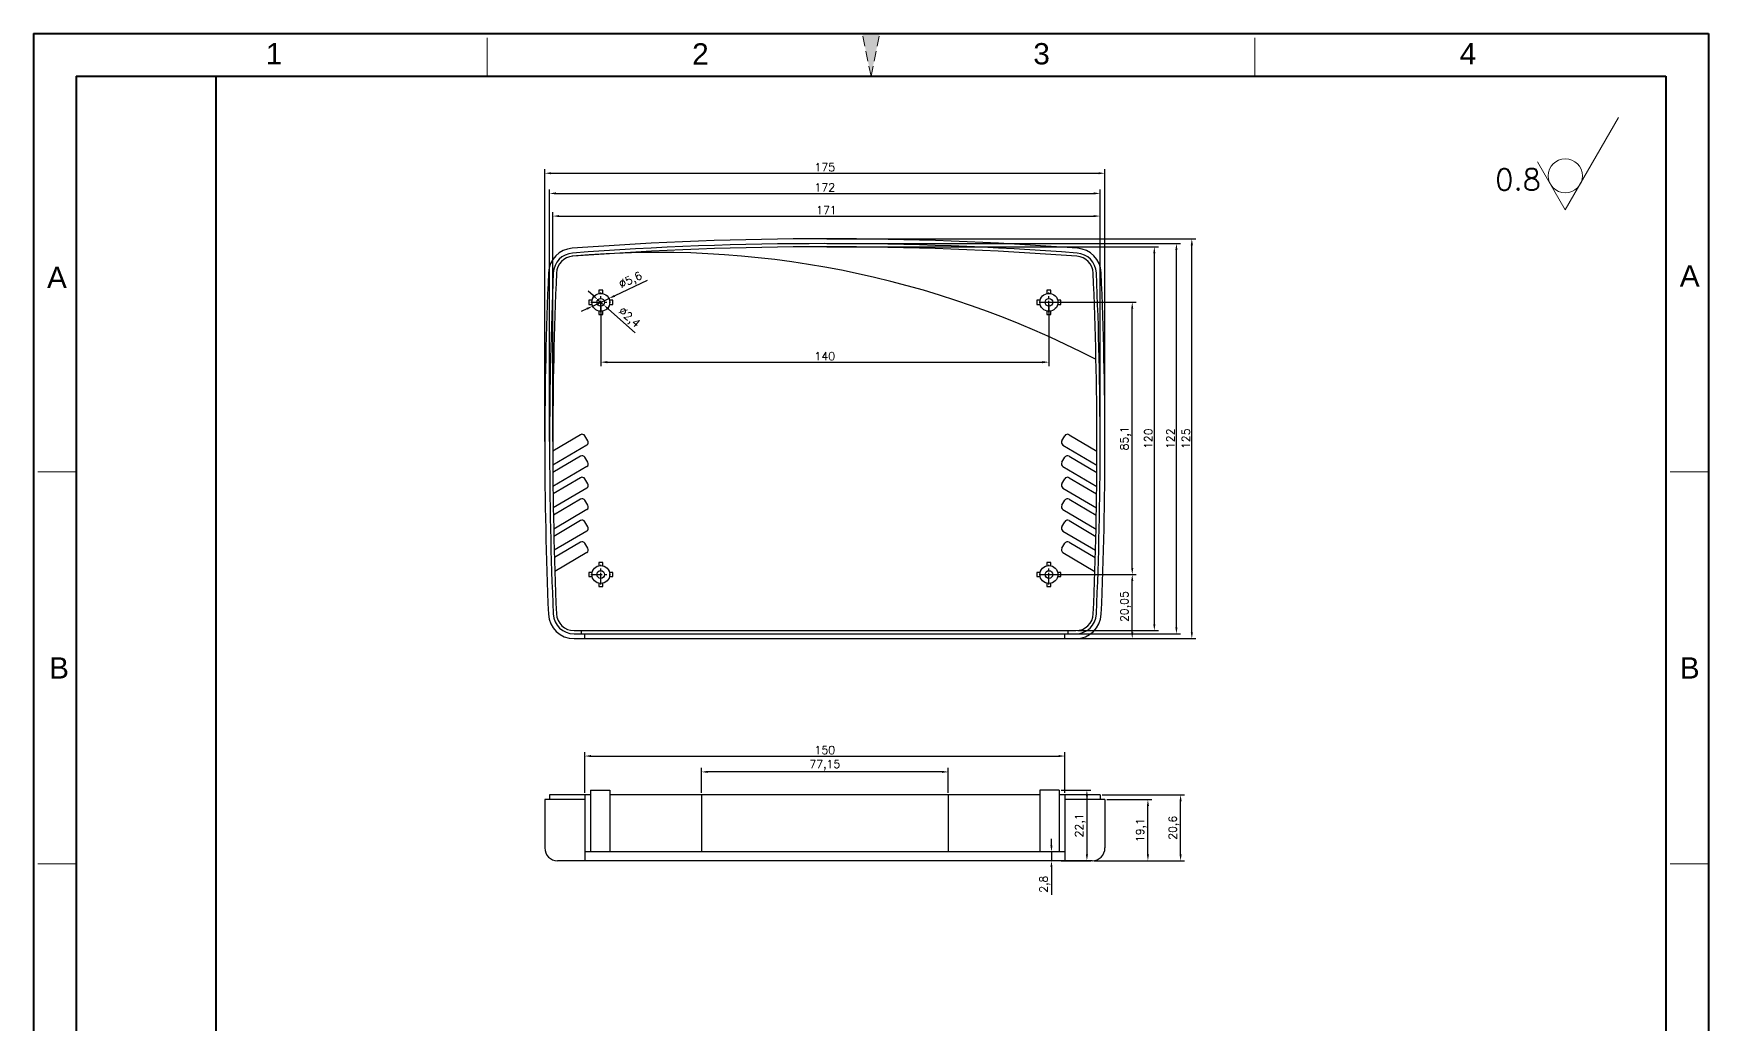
# Model space of a CAD drawing. Header units: millimetres. Extents: x 40460 to 40983, y -471 to 293.
# Drawn here: x 40460 to 40983, y -17 to 293 of the extents above; entities that cross this region are included whole.
import ezdxf
from ezdxf.enums import TextEntityAlignment as Align

# ---------------------------------------------------------------- set-up
doc = ezdxf.new("R2010")
doc.units = ezdxf.units.MM
for name, pattern in [('ACAD_ISO10W100', [18, 12, -3, 0, -3]), ('CENTER', [50.8, 31.75, -6.35, 6.35, -6.35]), ('HIDDEN2', [4.7625, 3.175, -1.5875])]:
    doc.linetypes.add(name, pattern=pattern)
for name, color, linetype, lineweight in [('dim', 82, 'Continuous', 9), ('图层1', 7, 'ACAD_ISO10W100', 15), ('图层4', 7, 'Continuous', 40), ('图层5', 7, 'HIDDEN2', 15), ('细实线', 3, 'Continuous', 18)]:
    doc.layers.add(name, color=color, linetype=linetype, lineweight=lineweight)
doc.layers.add('尺寸线', color=7, linetype='Continuous')
doc.styles.get("Standard").update_dxf_attribs({"font": 'txt', "bigfont": 'gbcbig.shx'})
doc.styles.add('样式 3', font='arial.ttf', dxfattribs={"height": 3.8})
doc.dimstyles.new('ISO-25', dxfattribs={"dimtxt": 2.5, "dimasz": 2.5, "dimexe": 1.25, "dimexo": 0.625, "dimtad": 1, "dimtxsty": 'Standard', "dimcen": 2.5, "dimadec": 0, "dimazin": 0, "dimtfac": 1, "dimtmove": 0, "dimatfit": 3, "dimfxl": 0, "dimarcsym": 0})

# ---------------------------------------------------------------- blocks, each defined once
blk = doc.blocks.new('*D3272')
at = {"layer": 'Defpoints', "color": 0, "transparency": 16777216}
for p in [(40794.39, 53.6), (40807.82, 53.6), (40790.39, 34.5)]:
    blk.add_point(p, dxfattribs=at)
at = {"layer": 'dim', "color": 0, "lineweight": -2, "transparency": 16777216}
for p, q in [((40795.02, 53.6), (40809.07, 53.6)), ((40807.82, 36.5), (40807.82, 51.6)), ((40791.02, 34.5), (40809.07, 34.5))]:
    blk.add_line(p, q, dxfattribs=at)
at = {"layer": 'dim', "color": 0, "transparency": 16777216}
for points in [[(40807.49, 51.6), (40808.16, 51.6), (40807.82, 53.6)], [(40807.49, 36.5), (40808.16, 36.5), (40807.82, 34.5)]]:
    blk.add_solid(points, dxfattribs=at)
at = {"layer": 'dim', "color": 0, "transparency": 16777216, "insert": (40805.74, 44.05), "char_height": 2.5, "attachment_point": 5, "rotation": 90}
blk.add_mtext('19,1', dxfattribs=at)
blk = doc.blocks.new('*D3273')
at = {"layer": 'Defpoints', "color": 0, "transparency": 16777216}
for p in [(40792.89, 55.1), (40818.03, 55.1), (40790.39, 34.5)]:
    blk.add_point(p, dxfattribs=at)
at = {"layer": 'dim', "color": 0, "lineweight": -2, "transparency": 16777216}
for p, q in [((40793.52, 55.1), (40819.28, 55.1)), ((40818.03, 36.5), (40818.03, 53.1)), ((40791.02, 34.5), (40819.28, 34.5))]:
    blk.add_line(p, q, dxfattribs=at)
at = {"layer": 'dim', "color": 0, "transparency": 16777216}
for points in [[(40817.7, 53.1), (40818.36, 53.1), (40818.03, 55.1)], [(40817.7, 36.5), (40818.36, 36.5), (40818.03, 34.5)]]:
    blk.add_solid(points, dxfattribs=at)
at = {"layer": 'dim', "color": 0, "transparency": 16777216, "insert": (40815.95, 44.8), "char_height": 2.5, "attachment_point": 5, "rotation": 90}
blk.add_mtext('20,6', dxfattribs=at)
blk = doc.blocks.new('*D3274')
at = {"layer": 'Defpoints', "color": 0, "transparency": 16777216}
for p in [(40780.13, 56.6), (40780.13, 34.5), (40788.76, 34.5)]:
    blk.add_point(p, dxfattribs=at)
at = {"layer": 'dim', "color": 0, "lineweight": -2, "transparency": 16777216}
for p, q in [((40780.76, 56.6), (40790.01, 56.6)), ((40788.76, 54.6), (40788.76, 36.5)), ((40780.76, 34.5), (40790.01, 34.5))]:
    blk.add_line(p, q, dxfattribs=at)
at = {"layer": 'dim', "color": 0, "transparency": 16777216}
for points in [[(40788.43, 54.6), (40789.1, 54.6), (40788.76, 56.6)], [(40788.43, 36.5), (40789.1, 36.5), (40788.76, 34.5)]]:
    blk.add_solid(points, dxfattribs=at)
at = {"layer": 'dim', "color": 0, "transparency": 16777216, "insert": (40786.68, 45.55), "char_height": 2.5, "attachment_point": 5, "rotation": 90}
blk.add_mtext('22,1', dxfattribs=at)
blk = doc.blocks.new('*D3275')
at = {"layer": 'Defpoints', "color": 0, "transparency": 16777216}
for p in [(40781.89, 37.3), (40777.69, 34.5), (40781.89, 34.5)]:
    blk.add_point(p, dxfattribs=at)
at = {"layer": 'dim', "color": 0, "lineweight": -2, "transparency": 16777216}
for p, q in [((40781.27, 37.3), (40776.44, 37.3)), ((40777.69, 39.3), (40777.69, 41.3)), ((40777.69, 37.3), (40777.69, 34.5)), ((40781.27, 34.5), (40776.44, 34.5)), ((40777.69, 32.5), (40777.69, 23.83))]:
    blk.add_line(p, q, dxfattribs=at)
at = {"layer": 'dim', "color": 0, "transparency": 16777216}
for points in [[(40777.36, 39.3), (40778.02, 39.3), (40777.69, 37.3)], [(40777.36, 32.5), (40778.02, 32.5), (40777.69, 34.5)]]:
    blk.add_solid(points, dxfattribs=at)
at = {"layer": 'dim', "color": 0, "transparency": 16777216, "insert": (40775.61, 27.16), "char_height": 2.5, "attachment_point": 5, "rotation": 90}
blk.add_mtext('2,8', dxfattribs=at)
blk = doc.blocks.new('*D3276')
at = {"layer": 'Defpoints', "color": 0, "transparency": 16777216}
for p in [(40668.32, 62.27), (40668.32, 55.1), (40745.47, 55.1)]:
    blk.add_point(p, dxfattribs=at)
at = {"layer": 'dim', "color": 0, "lineweight": -2, "transparency": 16777216}
for p, q in [((40668.32, 55.72), (40668.32, 63.52)), ((40745.47, 55.72), (40745.47, 63.52)), ((40743.47, 62.27), (40670.32, 62.27))]:
    blk.add_line(p, q, dxfattribs=at)
at = {"layer": 'dim', "color": 0, "transparency": 16777216}
for points in [[(40670.32, 62.61), (40670.32, 61.94), (40668.32, 62.27)], [(40743.47, 62.61), (40743.47, 61.94), (40745.47, 62.27)]]:
    blk.add_solid(points, dxfattribs=at)
at = {"layer": 'dim', "color": 0, "transparency": 16777216, "insert": (40706.89, 64.36), "char_height": 2.5, "attachment_point": 5}
blk.add_mtext('77,15', dxfattribs=at)
blk = doc.blocks.new('*D3277')
at = {"layer": 'Defpoints', "color": 0, "transparency": 16777216}
for p in [(40781.89, 67.23), (40631.89, 55.1), (40781.89, 55.1)]:
    blk.add_point(p, dxfattribs=at)
at = {"layer": 'dim', "color": 0, "lineweight": -2, "transparency": 16777216}
for p, q in [((40631.89, 55.72), (40631.89, 68.48)), ((40781.89, 55.72), (40781.89, 68.48)), ((40633.89, 67.23), (40779.89, 67.23))]:
    blk.add_line(p, q, dxfattribs=at)
at = {"layer": 'dim', "color": 0, "transparency": 16777216}
for points in [[(40633.89, 67.56), (40633.89, 66.9), (40631.89, 67.23)], [(40779.89, 67.56), (40779.89, 66.9), (40781.89, 67.23)]]:
    blk.add_solid(points, dxfattribs=at)
at = {"layer": 'dim', "color": 0, "transparency": 16777216, "insert": (40706.89, 69.1), "char_height": 2.5, "attachment_point": 5}
blk.add_mtext('150', dxfattribs=at)
blk = doc.blocks.new('*D3278')
at = {"layer": 'Defpoints', "color": 0, "transparency": 16777216}
for p in [(40776.89, 123.99), (40802.93, 123.99), (40781.89, 103.94)]:
    blk.add_point(p, dxfattribs=at)
at = {"layer": 'dim', "color": 0, "lineweight": -2, "transparency": 16777216}
for p, q in [((40777.52, 123.99), (40804.18, 123.99)), ((40802.93, 105.94), (40802.93, 121.99)), ((40782.52, 103.94), (40804.18, 103.94))]:
    blk.add_line(p, q, dxfattribs=at)
at = {"layer": 'dim', "color": 0, "transparency": 16777216}
for points in [[(40802.59, 121.99), (40803.26, 121.99), (40802.93, 123.99)], [(40802.59, 105.94), (40803.26, 105.94), (40802.93, 103.94)]]:
    blk.add_solid(points, dxfattribs=at)
at = {"layer": 'dim', "color": 0, "transparency": 16777216, "insert": (40800.84, 113.96), "char_height": 2.5, "attachment_point": 5, "rotation": 90}
blk.add_mtext('20,05', dxfattribs=at)
blk = doc.blocks.new('*D3279')
at = {"layer": 'Defpoints', "color": 0, "transparency": 16777216}
for p in [(40776.89, 209.09), (40802.93, 209.09), (40776.89, 123.99)]:
    blk.add_point(p, dxfattribs=at)
at = {"layer": 'dim', "color": 0, "lineweight": -2, "transparency": 16777216}
for p, q in [((40777.52, 209.09), (40804.18, 209.09)), ((40802.93, 125.99), (40802.93, 207.09)), ((40777.52, 123.99), (40804.18, 123.99))]:
    blk.add_line(p, q, dxfattribs=at)
at = {"layer": 'dim', "color": 0, "transparency": 16777216}
for points in [[(40802.59, 207.09), (40803.26, 207.09), (40802.93, 209.09)], [(40802.59, 125.99), (40803.26, 125.99), (40802.93, 123.99)]]:
    blk.add_solid(points, dxfattribs=at)
at = {"layer": 'dim', "color": 0, "transparency": 16777216, "insert": (40800.84, 166.54), "char_height": 2.5, "attachment_point": 5, "rotation": 90}
blk.add_mtext('85,1', dxfattribs=at)
blk = doc.blocks.new('*D3281')
at = {"layer": 'Defpoints', "color": 0, "transparency": 16777216}
for p in [(40706.89, 228.94), (40821.54, 228.94), (40781.89, 103.94)]:
    blk.add_point(p, dxfattribs=at)
at = {"layer": 'dim', "color": 0, "lineweight": -2, "transparency": 16777216}
for p, q in [((40707.52, 228.94), (40822.79, 228.94)), ((40821.54, 105.94), (40821.54, 226.94)), ((40782.52, 103.94), (40822.79, 103.94))]:
    blk.add_line(p, q, dxfattribs=at)
at = {"layer": 'dim', "color": 0, "transparency": 16777216}
for points in [[(40821.21, 226.94), (40821.88, 226.94), (40821.54, 228.94)], [(40821.21, 105.94), (40821.88, 105.94), (40821.54, 103.94)]]:
    blk.add_solid(points, dxfattribs=at)
at = {"layer": 'dim', "color": 0, "transparency": 16777216, "insert": (40819.67, 166.44), "char_height": 2.5, "attachment_point": 5, "rotation": 90}
blk.add_mtext('125', dxfattribs=at)
blk = doc.blocks.new('*D3282')
at = {"layer": 'Defpoints', "color": 0, "transparency": 16777216}
for p in [(40706.89, 227.44), (40816.73, 227.44), (40781.89, 105.44)]:
    blk.add_point(p, dxfattribs=at)
at = {"layer": 'dim', "color": 0, "lineweight": -2, "transparency": 16777216}
for p, q in [((40707.52, 227.44), (40817.98, 227.44)), ((40816.73, 107.44), (40816.73, 225.44)), ((40782.52, 105.44), (40817.98, 105.44))]:
    blk.add_line(p, q, dxfattribs=at)
at = {"layer": 'dim', "color": 0, "transparency": 16777216}
for points in [[(40816.39, 225.44), (40817.06, 225.44), (40816.73, 227.44)], [(40816.39, 107.44), (40817.06, 107.44), (40816.73, 105.44)]]:
    blk.add_solid(points, dxfattribs=at)
at = {"layer": 'dim', "color": 0, "transparency": 16777216, "insert": (40814.85, 166.44), "char_height": 2.5, "attachment_point": 5, "rotation": 90}
blk.add_mtext('122', dxfattribs=at)
blk = doc.blocks.new('*D3283')
at = {"layer": 'Defpoints', "color": 0, "transparency": 16777216}
for p in [(40706.89, 226.44), (40809.83, 226.44), (40785.26, 106.44)]:
    blk.add_point(p, dxfattribs=at)
at = {"layer": 'dim', "color": 0, "lineweight": -2, "transparency": 16777216}
for p, q in [((40707.52, 226.44), (40811.08, 226.44)), ((40809.83, 108.44), (40809.83, 224.44)), ((40785.88, 106.44), (40811.08, 106.44))]:
    blk.add_line(p, q, dxfattribs=at)
at = {"layer": 'dim', "color": 0, "transparency": 16777216}
for points in [[(40809.49, 224.44), (40810.16, 224.44), (40809.83, 226.44)], [(40809.49, 108.44), (40810.16, 108.44), (40809.83, 106.44)]]:
    blk.add_solid(points, dxfattribs=at)
at = {"layer": 'dim', "color": 0, "transparency": 16777216, "insert": (40807.95, 166.44), "char_height": 2.5, "attachment_point": 5, "rotation": 90}
blk.add_mtext('120', dxfattribs=at)
blk = doc.blocks.new('*D3284')
at = {"layer": 'Defpoints', "color": 0, "transparency": 16777216}
for p in [(40794.39, 249.45), (40619.39, 164.98), (40794.39, 164.98)]:
    blk.add_point(p, dxfattribs=at)
at = {"layer": 'dim', "color": 0, "lineweight": -2, "transparency": 16777216}
for p, q in [((40619.39, 165.6), (40619.39, 250.7)), ((40621.39, 249.45), (40792.39, 249.45)), ((40794.39, 165.6), (40794.39, 250.7))]:
    blk.add_line(p, q, dxfattribs=at)
at = {"layer": 'dim', "color": 0, "transparency": 16777216}
for points in [[(40621.39, 249.78), (40621.39, 249.12), (40619.39, 249.45)], [(40792.39, 249.78), (40792.39, 249.12), (40794.39, 249.45)]]:
    blk.add_solid(points, dxfattribs=at)
at = {"layer": 'dim', "color": 0, "transparency": 16777216, "insert": (40706.89, 251.33), "char_height": 2.5, "attachment_point": 5}
blk.add_mtext('175', dxfattribs=at)
blk = doc.blocks.new('*D3285')
at = {"layer": 'Defpoints', "color": 0, "transparency": 16777216}
for p in [(40792.89, 243.14), (40620.89, 164.98), (40792.89, 165.02)]:
    blk.add_point(p, dxfattribs=at)
at = {"layer": 'dim', "color": 0, "lineweight": -2, "transparency": 16777216}
for p, q in [((40620.89, 165.6), (40620.89, 244.39)), ((40622.89, 243.14), (40790.89, 243.14)), ((40792.89, 165.65), (40792.89, 244.39))]:
    blk.add_line(p, q, dxfattribs=at)
at = {"layer": 'dim', "color": 0, "transparency": 16777216}
for points in [[(40622.89, 243.47), (40622.89, 242.81), (40620.89, 243.14)], [(40790.89, 243.47), (40790.89, 242.81), (40792.89, 243.14)]]:
    blk.add_solid(points, dxfattribs=at)
at = {"layer": 'dim', "color": 0, "transparency": 16777216, "insert": (40706.89, 245.02), "char_height": 2.5, "attachment_point": 5}
blk.add_mtext('172', dxfattribs=at)
blk = doc.blocks.new('*D3286')
at = {"layer": 'Defpoints', "color": 0, "transparency": 16777216}
for p in [(40792.89, 236.05), (40621.89, 164.98), (40792.89, 165.65)]:
    blk.add_point(p, dxfattribs=at)
at = {"layer": 'dim', "color": 0, "lineweight": -2, "transparency": 16777216}
for p, q in [((40621.89, 165.6), (40621.89, 237.3)), ((40623.89, 236.05), (40790.89, 236.05)), ((40792.89, 166.27), (40792.89, 237.3))]:
    blk.add_line(p, q, dxfattribs=at)
at = {"layer": 'dim', "color": 0, "transparency": 16777216}
for points in [[(40623.89, 236.38), (40623.89, 235.72), (40621.89, 236.05)], [(40790.89, 236.38), (40790.89, 235.72), (40792.89, 236.05)]]:
    blk.add_solid(points, dxfattribs=at)
at = {"layer": 'dim', "color": 0, "transparency": 16777216, "insert": (40707.39, 237.93), "char_height": 2.5, "attachment_point": 5}
blk.add_mtext('171', dxfattribs=at)
blk = doc.blocks.new('*D3287')
at = {"layer": 'Defpoints', "color": 0, "transparency": 16777216}
for p in [(40636.89, 209.09), (40776.89, 209.09), (40776.89, 190.38)]:
    blk.add_point(p, dxfattribs=at)
at = {"layer": 'dim', "color": 0, "lineweight": -2, "transparency": 16777216}
for p, q in [((40636.89, 208.46), (40636.89, 189.13)), ((40776.89, 208.46), (40776.89, 189.13)), ((40638.89, 190.38), (40774.89, 190.38))]:
    blk.add_line(p, q, dxfattribs=at)
at = {"layer": 'dim', "color": 0, "transparency": 16777216}
for points in [[(40638.89, 190.71), (40638.89, 190.04), (40636.89, 190.38)], [(40774.89, 190.71), (40774.89, 190.04), (40776.89, 190.38)]]:
    blk.add_solid(points, dxfattribs=at)
at = {"layer": 'dim', "color": 0, "transparency": 16777216, "insert": (40706.89, 192.25), "char_height": 2.5, "attachment_point": 5}
blk.add_mtext('140', dxfattribs=at)
blk = doc.blocks.new('*D3288')
at = {"layer": 'Defpoints', "color": 0, "transparency": 16777216}
for p in [(40639.43, 210.28), (40634.36, 207.9)]:
    blk.add_point(p, dxfattribs=at)
at = {"layer": 'dim', "color": 0, "lineweight": -2, "transparency": 16777216}
for p, q in [((40651.35, 215.88), (40641.24, 211.13)), ((40634.36, 207.9), (40639.43, 210.28)), ((40632.55, 207.05), (40630.74, 206.2))]:
    blk.add_line(p, q, dxfattribs=at)
at = {"layer": 'dim', "color": 0, "transparency": 16777216}
for points in [[(40641.1, 211.43), (40641.38, 210.83), (40639.43, 210.28)], [(40632.41, 207.35), (40632.69, 206.75), (40634.36, 207.9)]]:
    blk.add_solid(points, dxfattribs=at)
at = {"layer": 'dim', "color": 0, "transparency": 16777216, "insert": (40646.31, 215.81), "char_height": 2.5, "attachment_point": 5, "rotation": 25.1613}
blk.add_mtext('∅5,6', dxfattribs=at)
blk = doc.blocks.new('*D3289')
at = {"layer": 'Defpoints', "color": 0, "transparency": 16777216}
for p in [(40635.99, 209.88), (40637.79, 208.29)]:
    blk.add_point(p, dxfattribs=at)
at = {"layer": 'dim', "color": 0, "lineweight": -2, "transparency": 16777216}
for p, q in [((40634.49, 211.21), (40633, 212.53)), ((40635.99, 209.88), (40637.79, 208.29)), ((40647.67, 199.58), (40639.29, 206.97))]:
    blk.add_line(p, q, dxfattribs=at)
at = {"layer": 'dim', "color": 0, "transparency": 16777216}
for points in [[(40634.72, 211.46), (40634.27, 210.96), (40635.99, 209.88)], [(40639.51, 207.22), (40639.07, 206.72), (40637.79, 208.29)]]:
    blk.add_solid(points, dxfattribs=at)
at = {"layer": 'dim', "color": 0, "transparency": 16777216, "insert": (40645.61, 204.18), "char_height": 2.5, "attachment_point": 5, "rotation": 318.5692}
blk.add_mtext('∅2,4', dxfattribs=at)

msp = doc.modelspace()

# ---------------------------------------------------------------- hatches: boundary and pattern name
at = {"layer": '图层5'}
msp.add_hatch(color=0, dxfattribs=at).paths.add_polyline_path([(40721.313, 279.824), (40718.571, 293.146), (40724.055, 293.146)])

# ---------------------------------------------------------------- linework, layer by layer
at = {"color": 1, "linetype": 'CENTER', "ltscale": 0.112}
for p, q in [((40636.894, 206.008), (40636.894, 212.168)), ((40776.894, 206.008), (40776.894, 212.168)), ((40633.814, 209.088), (40639.974, 209.088)), ((40773.814, 209.088), (40779.974, 209.088)), ((40636.894, 120.908), (40636.894, 127.068)), ((40776.894, 120.908), (40776.894, 127.068)), ((40633.814, 123.988), (40639.974, 123.988)), ((40773.814, 123.988), (40779.974, 123.988))]:
    msp.add_line(p, q, dxfattribs=at)
for p, q in [((40630.579, 167.702), (40621.896, 162.585)), ((40783.209, 167.702), (40791.892, 162.585)), ((40632.508, 164.428), (40621.911, 158.184)), ((40632.862, 165.797), (40631.948, 167.348)), ((40780.926, 165.797), (40781.84, 167.348)), ((40781.28, 164.428), (40791.877, 158.184)), ((40630.579, 160.984), (40621.926, 155.885)), ((40632.508, 157.71), (40621.965, 151.497)), ((40632.862, 159.079), (40631.948, 160.63)), ((40780.926, 159.079), (40781.84, 160.63)), ((40781.28, 157.71), (40791.823, 151.497)), ((40783.209, 160.984), (40791.862, 155.885)), ((40630.579, 154.265), (40621.992, 149.206)), ((40632.862, 152.361), (40631.948, 153.912)), ((40780.926, 152.361), (40781.84, 153.912)), ((40783.209, 154.265), (40791.796, 149.206)), ((40632.508, 150.992), (40622.054, 144.832)), ((40630.579, 147.547), (40622.094, 142.548)), ((40632.862, 145.643), (40631.948, 147.193)), ((40780.926, 145.643), (40781.84, 147.193)), ((40781.28, 150.992), (40791.734, 144.832)), ((40783.209, 147.547), (40791.694, 142.548)), ((40632.508, 144.273), (40622.18, 138.188)), ((40781.28, 144.273), (40791.608, 138.188)), ((40630.579, 140.829), (40622.231, 135.911)), ((40632.508, 137.555), (40622.341, 131.565)), ((40632.862, 138.925), (40631.948, 140.475)), ((40780.926, 138.925), (40781.84, 140.475)), ((40781.28, 137.555), (40791.447, 131.565)), ((40783.209, 140.829), (40791.557, 135.911)), ((40630.579, 134.111), (40622.404, 129.294)), ((40632.508, 130.837), (40622.537, 124.962)), ((40632.862, 132.206), (40631.948, 133.757)), ((40780.926, 132.206), (40781.84, 133.757)), ((40781.28, 130.837), (40791.251, 124.962)), ((40783.209, 134.111), (40791.384, 129.294)), ((40628.532, 106.438), (40785.256, 106.438)), ((40628.532, 105.438), (40785.256, 105.438)), ((40630.894, 105.438), (40630.894, 106.438)), ((40631.894, 103.938), (40631.894, 105.438)), ((40781.894, 103.938), (40781.894, 105.438)), ((40782.894, 105.438), (40782.894, 106.438)), ((40628.532, 103.938), (40785.256, 103.938)), ((40619.394, 53.596), (40619.394, 38.496)), ((40631.894, 53.596), (40619.394, 53.596)), ((40620.894, 55.096), (40620.894, 53.596)), ((40631.894, 55.096), (40620.894, 55.096)), ((40631.894, 55.096), (40631.894, 34.496)), ((40633.656, 55.096), (40631.894, 55.096)), ((40633.656, 56.596), (40633.656, 37.296)), ((40633.656, 56.596), (40639.694, 56.596)), ((40639.694, 56.596), (40639.694, 37.296)), ((40774.094, 55.096), (40639.694, 55.096)), ((40668.319, 55.096), (40668.319, 37.296)), ((40745.469, 55.096), (40745.469, 37.296)), ((40780.132, 56.596), (40774.094, 56.596)), ((40774.094, 56.596), (40774.094, 37.296)), ((40780.132, 56.596), (40780.132, 37.296)), ((40781.894, 55.096), (40780.132, 55.096)), ((40792.894, 55.096), (40781.894, 55.096)), ((40781.894, 55.096), (40781.894, 34.496)), ((40794.394, 53.596), (40781.894, 53.596)), ((40792.894, 55.096), (40792.894, 53.596)), ((40794.394, 53.596), (40794.394, 38.496)), ((40781.894, 37.296), (40631.894, 37.296)), ((40790.394, 34.496), (40623.394, 34.496))]:
    msp.add_line(p, q)
for points in [[(40634.171, 209.74), (40633.14, 209.74), (40633.14, 208.436), (40634.171, 208.436)], [(40637.546, 211.811), (40637.546, 212.842), (40636.242, 212.842), (40636.242, 211.811)], [(40639.617, 208.436), (40640.648, 208.436), (40640.648, 209.74), (40639.617, 209.74)], [(40774.171, 209.74), (40773.14, 209.74), (40773.14, 208.436), (40774.171, 208.436)], [(40777.546, 211.811), (40777.546, 212.842), (40776.242, 212.842), (40776.242, 211.811)], [(40779.617, 208.436), (40780.648, 208.436), (40780.648, 209.74), (40779.617, 209.74)], [(40636.242, 206.365), (40636.242, 205.334), (40637.546, 205.334), (40637.546, 206.365)], [(40776.242, 206.365), (40776.242, 205.334), (40777.546, 205.334), (40777.546, 206.365)], [(40637.546, 126.711), (40637.546, 127.742), (40636.242, 127.742), (40636.242, 126.711)], [(40777.546, 126.711), (40777.546, 127.742), (40776.242, 127.742), (40776.242, 126.711)], [(40634.171, 124.64), (40633.14, 124.64), (40633.14, 123.336), (40634.171, 123.336)], [(40636.242, 121.265), (40636.242, 120.234), (40637.546, 120.234), (40637.546, 121.265)], [(40639.617, 123.336), (40640.648, 123.336), (40640.648, 124.64), (40639.617, 124.64)], [(40774.171, 124.64), (40773.14, 124.64), (40773.14, 123.336), (40774.171, 123.336)], [(40776.242, 121.265), (40776.242, 120.234), (40777.546, 120.234), (40777.546, 121.265)], [(40779.617, 123.336), (40780.648, 123.336), (40780.648, 124.64), (40779.617, 124.64)]]:
    msp.add_lwpolyline(points)
for centre, radius in [((40636.894, 209.088), 2.8), ((40636.894, 209.088), 1.2), ((40776.894, 209.088), 2.8), ((40776.894, 209.088), 1.2), ((40636.894, 123.988), 2.8), ((40776.894, 123.988), 2.8), ((40636.894, 123.988), 1.2), ((40776.894, 123.988), 1.2)]:
    msp.add_circle(centre, radius)
for centre, radius, start, end in [((40628.557, 218.013), 8, 94.2773, 177.5009), ((40706.894, -829.383), 1058.321, 85.722696, 94.277304), ((40706.894, -829.383), 1056.821, 85.722696, 94.277304), ((40706.894, -829.383), 1055.821, 85.722696, 94.277304), ((40785.231, 218.013), 8, 2.4991, 85.7227), ((40628.557, 218.013), 6.5, 94.2773, 177.5009), ((40628.557, 218.013), 5.5, 94.2773, 177.5009), ((40654.787, -71.205), 295.904, 62.45893, 95.19893), ((40785.231, 218.013), 5.5, 2.4991, 85.7227), ((40785.231, 218.013), 6.5, 2.4991, 85.7227), ((41850.332, 164.688), 1230.938, 177.5009, 182.472154), ((41850.332, 164.688), 1229.438, 177.5009, 182.472154), ((41850.332, 164.688), 1228.438, 177.5009, 182.472154), ((39563.457, 164.688), 1228.438, 357.527846, 2.4991), ((39563.457, 164.688), 1229.438, 357.527846, 2.4991), ((39563.457, 164.688), 1230.938, 357.527846, 2.4991), ((40631.086, 166.84), 1, 30.50789, 120.50789), ((40782.702, 166.84), 1, 59.49211, 149.49211), ((40632, 165.289), 1, 300.50789, 30.50789), ((40781.788, 165.289), 1, 149.49211, 239.49211), ((40631.086, 160.122), 1, 30.50789, 120.50789), ((40632, 158.571), 1, 300.50789, 30.50789), ((40781.788, 158.571), 1, 149.49211, 239.49211), ((40782.702, 160.122), 1, 59.49211, 149.49211), ((40631.086, 153.404), 1, 30.50789, 120.50789), ((40632, 151.853), 1, 300.50789, 30.50789), ((40781.788, 151.853), 1, 149.49211, 239.49211), ((40782.702, 153.404), 1, 59.49211, 149.49211), ((40631.086, 146.686), 1, 30.50789, 120.50789), ((40782.702, 146.686), 1, 59.49211, 149.49211), ((40632, 145.135), 1, 300.50789, 30.50789), ((40781.788, 145.135), 1, 149.49211, 239.49211), ((40631.086, 139.968), 1, 30.50789, 120.50789), ((40632, 138.417), 1, 300.50789, 30.50789), ((40781.788, 138.417), 1, 149.49211, 239.49211), ((40782.702, 139.968), 1, 59.49211, 149.49211), ((40631.086, 133.25), 1, 30.50789, 120.50789), ((40632, 131.699), 1, 300.50789, 30.50789), ((40781.788, 131.699), 1, 149.49211, 239.49211), ((40782.702, 133.25), 1, 59.49211, 149.49211), ((40628.532, 111.938), 8, 182.47215, 270), ((40628.532, 111.938), 6.5, 182.47215, 270), ((40628.532, 111.938), 5.5, 182.47215, 270), ((40785.256, 111.938), 5.5, 270, 357.52785), ((40785.256, 111.938), 6.5, 270, 357.52785), ((40785.256, 111.938), 8, 270, 357.52785), ((40623.394, 38.496), 4, 180, 270), ((40790.394, 38.496), 4, 270, 360)]:
    msp.add_arc(centre, radius, start, end)
at = {"layer": '图层1', "color": 0}
for p, q in [((40601.416, 279.824), (40601.416, 293.146)), ((40841.21, 279.824), (40841.21, 293.146)), ((40472.992, 156.064), (40459.671, 156.064)), ((40982.955, 156.064), (40969.633, 156.064)), ((40472.992, 33.502), (40459.671, 33.502)), ((40982.955, 33.502), (40969.633, 33.502))]:
    msp.add_line(p, q, dxfattribs=at)
at = {"layer": '图层4', "color": 0}
msp.add_line((40516.719, -457.943), (40516.719, 279.824), dxfattribs=at)
at = {"layer": '图层5', "color": 0}
for q in [(40718.571, 293.146), (40724.055, 293.146)]:
    msp.add_line((40721.313, 279.824), q, dxfattribs=at)
at = {"layer": '尺寸线', "color": 0, "lineweight": 40}
for p, q in [((40459.671, 293.146), (40982.955, 293.146)), ((40459.671, 293.146), (40459.671, -471.265)), ((40982.955, 293.146), (40982.955, -471.265)), ((40472.992, 279.824), (40969.633, 279.824)), ((40472.992, 279.824), (40472.992, -457.943)), ((40969.633, 279.824), (40969.633, -457.943))]:
    msp.add_line(p, q, dxfattribs=at)
at = {"layer": '细实线', "color": 0}
for p, q in [((40938.219, 237.99), (40954.871, 266.832)), ((40929.547, 253.011), (40938.219, 237.99))]:
    msp.add_line(p, q, dxfattribs=at)
msp.add_circle((40938.219, 248.647), 5.329, dxfattribs=at)

# ---------------------------------------------------------------- texts
at = {"layer": '图层1', "color": 0, "style": '样式 3'}
for p in [(40467.641, 94.783), (40977.085, 94.783)]:
    msp.add_text('B', height=6.661, dxfattribs=at).set_placement(p, align=Align.MIDDLE)
at = {"layer": '图层5', "color": 0, "style": '样式 3'}
for s, p in [('1', (40534.806, 286.807)), ('2', (40668.025, 286.807)), ('3', (40774.6, 286.807)), ('4', (40907.819, 286.807)), ('A', (40466.994, 216.859)), ('A', (40977.085, 217.344))]:
    msp.add_text(s, height=6.661, dxfattribs=at).set_placement(p, align=Align.MIDDLE)
at = {"layer": '细实线', "color": 0, "insert": (40916.315, 250.779), "char_height": 6.661, "width": 24.86833, "attachment_point": 1}
msp.add_mtext('0.8', dxfattribs=at)

# ---------------------------------------------------------------- dimensions: what is measured, and where the dimension line sits
at = {"layer": 'dim'}
for base, p1, p2, picture, middle in [((40794.394, 249.451), (40619.394, 164.977), (40794.394, 164.977), '*D3284', (40706.894, 251.326)), ((40792.894, 243.141), (40620.894, 164.977), (40792.894, 165.024), '*D3285', (40706.894, 245.016)), ((40792.894, 236.051), (40621.894, 164.977), (40792.894, 165.649), '*D3286', (40707.394, 237.926)), ((40776.894, 190.375), (40636.894, 209.088), (40776.894, 209.088), '*D3287', (40706.894, 192.25)), ((40781.894, 67.228), (40631.894, 55.096), (40781.894, 55.096), '*D3277', (40706.894, 69.103)), ((40668.319, 62.273), (40745.469, 55.096), (40668.319, 55.096), '*D3276', (40706.894, 64.357))]:
    dim = msp.add_linear_dim(base=base, p1=p1, p2=p2, dimstyle='ISO-25', override={"dimasz": 2}, dxfattribs=at)
    dim.commit()
    dim.dimension.update_dxf_attribs({"geometry": picture, "text_midpoint": middle})
for base, p1, p2, override, picture, middle in [((40821.542, 228.938), (40781.894, 103.938), (40706.894, 228.938), {"dimasz": 2}, '*D3281', (40819.667, 166.438)), ((40816.726, 227.438), (40781.894, 105.438), (40706.894, 227.438), {"dimasz": 2}, '*D3282', (40814.851, 166.438)), ((40809.827, 226.438), (40785.256, 106.438), (40706.894, 226.438), {"dimasz": 2}, '*D3283', (40807.952, 166.438)), ((40802.925, 209.088), (40776.894, 123.988), (40776.894, 209.088), {"dimasz": 2, "dimtmove": 1}, '*D3279', (40800.842, 166.538)), ((40802.925, 123.988), (40781.894, 103.938), (40776.894, 123.988), {"dimasz": 2}, '*D3278', (40800.842, 113.963)), ((40788.762, 34.496), (40780.132, 56.596), (40780.132, 34.496), {"dimasz": 2}, '*D3274', (40786.679, 45.546)), ((40818.03, 55.096), (40790.394, 34.496), (40792.894, 55.096), {"dimasz": 2}, '*D3273', (40815.947, 44.796)), ((40807.825, 53.596), (40790.394, 34.496), (40794.394, 53.596), {"dimasz": 2}, '*D3272', (40805.742, 44.046)), ((40777.69, 34.496), (40781.894, 37.296), (40781.894, 34.496), {"dimasz": 2}, '*D3275', (40775.607, 27.163))]:
    dim = msp.add_linear_dim(base=base, p1=p1, p2=p2, angle=90, dimstyle='ISO-25', override=override, dxfattribs=at)
    dim.commit()
    dim.dimension.update_dxf_attribs({"geometry": picture, "text_midpoint": middle})
for p1, p2, picture, middle in [((40634.36, 207.898), (40639.428, 210.278), '*D3288', (40646.311, 215.814)), ((40635.994, 209.882), (40637.794, 208.294), '*D3289', (40645.608, 204.176))]:
    dim = msp.add_diameter_dim_2p(p1=p1, p2=p2, dimstyle='ISO-25', override={"dimasz": 2}, dxfattribs=at)
    dim.commit()
    dim.dimension.update_dxf_attribs({"geometry": picture, "text_midpoint": middle})

doc.saveas('drawing.dxf')
